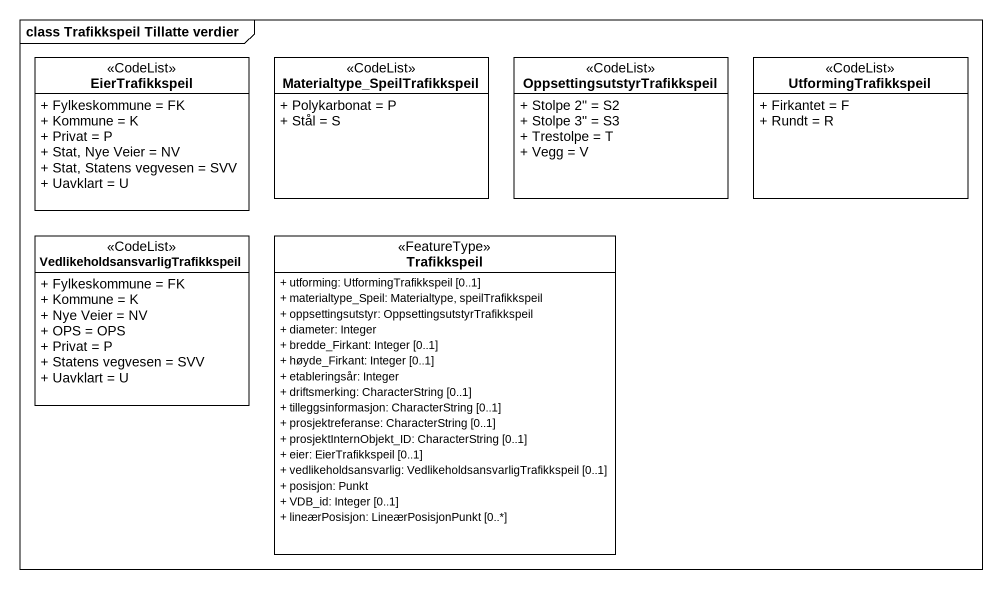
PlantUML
@startuml
mainframe class Trafikkspeil Tillatte verdier
hide circle
hide empty members
skinparam classAttributeIconSize 0
class EierTrafikkspeil <<CodeList>> {
  + Fylkeskommune = FK
  + Kommune = K
  + Privat = P
  + Stat, Nye Veier = NV
  + Stat, Statens vegvesen = SVV
  + Uavklart = U
}
class "Materialtype_SpeilTrafikkspeil" as Materialtype <<CodeList>> {
  + Polykarbonat = P
  + Stål = S
}
class "OppsettingsutstyrTrafikkspeil" as OppsettingsutstyrTrafikkspei <<CodeList>> {
  + Stolpe 2'' = S2
  + Stolpe 3'' = S3
  + Trestolpe = T
  + Vegg = V
}
class UtformingTrafikkspeil <<CodeList>> {
  + Firkantet = F
  + Rundt = R
}
class "VedlikeholdsansvarligTrafikkspeil" as VedlikeholdsansvarligTrafikk <<CodeList>> {
  + Fylkeskommune = FK
  + Kommune = K
  + Nye Veier = NV
  + OPS = OPS
  + Privat = P
  + Statens vegvesen = SVV
  + Uavklart = U
}
class Trafikkspeil <<FeatureType>> {
  + utforming: UtformingTrafikkspeil [0..1]
  + materialtype_Speil: Materialtype, speilTrafikkspeil
  + oppsettingsutstyr: OppsettingsutstyrTrafikkspeil
  + diameter: Integer
  + bredde_Firkant: Integer [0..1]
  + høyde_Firkant: Integer [0..1]
  + etableringsår: Integer
  + driftsmerking: CharacterString [0..1]
  + tilleggsinformasjon: CharacterString [0..1]
  + prosjektreferanse: CharacterString [0..1]
  + prosjektInternObjekt_ID: CharacterString [0..1]
  + eier: EierTrafikkspeil [0..1]
  + vedlikeholdsansvarlig: VedlikeholdsansvarligTrafikkspeil [0..1]
  + posisjon: Punkt
  + VDB_id: Integer [0..1]
  + lineærPosisjon: LineærPosisjonPunkt [0..*]
}
@enduml
